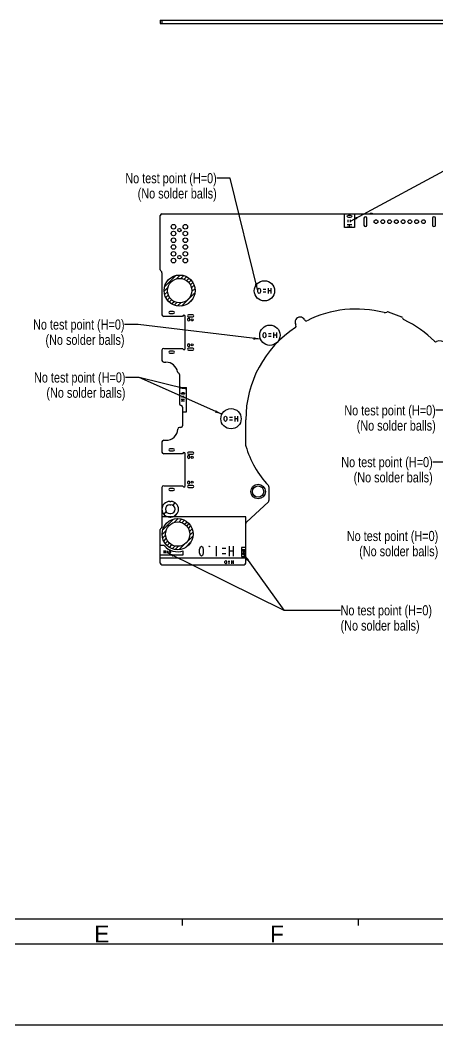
# Model space of a CAD drawing. Header units: millimetres. Extents: x 0 to 841, y 0 to 594.
# Drawn here: x 237.9 to 361.4, y 0 to 297 of the extents above; entities that cross this region are included whole.
import ezdxf

# ---------------------------------------------------------------- set-up
doc = ezdxf.new("R2010")
doc.units = ezdxf.units.MM
doc.header["$LTSCALE"] = 46.255
doc.layers.get('0').update_dxf_attribs({"linetype": 'CONTINUOUS'})
doc.layers.add('ASSEM_MEM', color=7, linetype='CONTINUOUS')
doc.layers.add('DETAIL', color=7, linetype='CONTINUOUS')
doc.styles.get("Standard").update_dxf_attribs({"font": 'txt', "width": 0.8})
doc.styles.add('TEXTSTYLE_2', font='txt')
doc.dimstyles.get("Standard").update_dxf_attribs({"dimtxt": 3, "dimasz": 2.1, "dimexe": 2, "dimexo": 1, "dimtad": 1, "dimzin": 0, "dimdsep": 46, "dimtxsty": 'STANDARD', "dimblk": '_FILLED', "dimblk1": '_FILLED', "dimblk2": '_FILLED', "dimcen": 0.09, "dimazin": 0, "dimtol": 1, "dimtp": 0.01, "dimtm": 0.01, "dimtfac": 1, "dimtofl": 0, "dimtmove": 0, "dimatfit": 3, "dimldrblk": '_FILLED', "dimfxl": 1, "dimtolj": 1, "dimtzin": 0, "dimarcsym": 0})

# ---------------------------------------------------------------- blocks, each defined once
blk = doc.blocks.new('_FILLED')
at = {"color": 0, "linetype": 'BYBLOCK'}
blk.add_solid([(0, 0), (-1, 0.17), (-1, -0.17)], dxfattribs=at)

msp = doc.modelspace()

# ---------------------------------------------------------------- linework, layer by layer
at = {"color": 4, "linetype": 'CONTINUOUS'}
for p, q in [((25.84, 31.38), (809.34, 31.38)), ((285.84, 31.38), (285.84, 29.38)), ((337.84, 31.38), (337.84, 29.38)), ((819.34, 23.88), (16.34, 23.88)), ((0, 0), (841, 0))]:
    msp.add_line(p, q, dxfattribs=at)
at = {"layer": 'ASSEM_MEM', "color": 7, "linetype": 'CONTINUOUS'}
for p, q in [((279.37, 297.01), (279.37, 296.01)), ((291.47, 297.01), (312.77, 297.01)), ((320.02, 297.01), (338.8, 297.01)), ((359.62, 297.01), (370.27, 297.01)), ((279.37, 296.01), (333.77, 296.01)), ((336.77, 296.01), (460.67, 296.01)), ((279.37, 223.2), (279.37, 239.23)), ((279.87, 239.73), (333.77, 239.73)), ((336.77, 239.73), (460.67, 239.73)), ((339.55, 238.43), (339.55, 236.43)), ((340.45, 236.43), (340.45, 238.43)), ((359.8, 238.43), (359.8, 236.43)), ((360.7, 236.43), (360.7, 238.43)), ((279.87, 222.33), (279.87, 209.92)), ((285.97, 209.42), (280.37, 209.42)), ((283.22, 210.85), (282.22, 210.85)), ((282.22, 210.25), (283.22, 210.25)), ((286.77, 199.98), (286.77, 209.42)), ((287.37, 208.52), (287.37, 208.42)), ((289.02, 209.92), (287.72, 209.92)), ((287.72, 209.32), (289.02, 209.32)), ((288.07, 208.42), (288.07, 208.52)), ((321.99, 208.49), (322.07, 208.35)), ((346.75, 210.75), (350.65, 209.33)), ((319.47, 206.85), (319.39, 206.99)), ((279.87, 199.48), (279.87, 196.4)), ((280.37, 199.98), (285.97, 199.98)), ((283.22, 199.15), (282.22, 199.15)), ((287.37, 200.97), (287.37, 200.87)), ((289.02, 200.07), (287.72, 200.07)), ((287.72, 199.47), (289.02, 199.47)), ((288.07, 200.87), (288.07, 200.97)), ((282.22, 198.55), (283.22, 198.55)), ((280.37, 195.9), (281.04, 195.9)), ((285.04, 192.25), (285.04, 188.42)), ((285.94, 181.23), (285.94, 177.1)), ((304.64, 171.21), (304.64, 178.9)), ((285.44, 176.6), (285.03, 176.6)), ((279.87, 172.3), (279.87, 169.32)), ((280.37, 172.8), (281.04, 172.8)), ((283.22, 170.25), (282.22, 170.25)), ((282.22, 169.65), (283.22, 169.65)), ((289.02, 169.32), (287.72, 169.32)), ((285.97, 168.82), (280.37, 168.82)), ((286.77, 159.38), (286.77, 168.82)), ((287.37, 167.92), (287.37, 167.82)), ((287.72, 168.72), (289.02, 168.72)), ((288.07, 167.82), (288.07, 167.92)), ((279.87, 158.88), (279.87, 150.21)), ((280.37, 159.38), (285.97, 159.38)), ((283.22, 158.55), (282.22, 158.55)), ((282.22, 157.95), (283.22, 157.95)), ((287.37, 160.37), (287.37, 160.27)), ((289.02, 159.47), (287.72, 159.47)), ((287.72, 158.87), (289.02, 158.87)), ((288.07, 160.27), (288.07, 160.37)), ((311.46, 159.08), (311.46, 155)), ((311.3, 154.63), (304.8, 148.6))]:
    msp.add_line(p, q, dxfattribs=at)
at = {"layer": 'ASSEM_MEM', "color": 4, "linetype": 'CONTINUOUS'}
for p, q in [((279.37, 297.01), (291.47, 297.01)), ((312.77, 297.01), (320.02, 297.01)), ((338.8, 297.01), (359.62, 297.01)), ((333.77, 296.01), (336.77, 296.01)), ((333.77, 235.73), (333.77, 239.73)), ((333.77, 239.73), (336.77, 239.73)), ((336.77, 239.73), (336.77, 235.73)), ((341.37, 239.93), (341.37, 239.73)), ((341.37, 239.93), (341.97, 239.93)), ((341.97, 239.93), (341.97, 239.73)), ((336.77, 235.73), (333.77, 235.73)), ((285.04, 188.42), (285.04, 183.59)), ((285.04, 188.42), (287.07, 188.42)), ((287.07, 181.23), (287.07, 188.42)), ((285.94, 182.6), (285.94, 181.23)), ((285.94, 181.23), (287.07, 181.23)), ((282.17, 154.72), (282.47, 154.72)), ((282.17, 153.72), (282.47, 153.72)), ((279.87, 150.21), (279.87, 147.27)), ((304.64, 150.21), (279.87, 150.21)), ((282.17, 151.12), (282.47, 151.12)), ((282.17, 150.12), (282.47, 150.12)), ((304.64, 136.5), (304.64, 150.21)), ((279.37, 136.5), (279.37, 146.4)), ((280.53, 141.69), (279.37, 141.69)), ((286.17, 138.99), (286.17, 140.14)), ((303.37, 141.16), (303.37, 138.46)), ((304.64, 141.16), (303.37, 141.16)), ((279.37, 138.99), (286.17, 138.99)), ((304.64, 138), (279.37, 138)), ((303.37, 138.46), (304.64, 138.46)), ((279.87, 136), (304.14, 136))]:
    msp.add_line(p, q, dxfattribs=at)
at = {"layer": 'ASSEM_MEM', "color": 9, "linetype": 'CONTINUOUS'}
msp.add_line((279.87, 297.01), (279.87, 296.01), dxfattribs=at)
at = {"layer": 'ASSEM_MEM', "color": 40, "linetype": 'CONTINUOUS'}
for p, q in [((334.58, 239.03), (334.7, 239.21)), ((334.7, 238.86), (334.58, 239.03)), ((334.7, 239.21), (334.81, 239.29)), ((334.81, 238.78), (334.7, 238.86)), ((334.81, 239.29), (335.04, 239.38)), ((335.04, 238.69), (334.81, 238.78)), ((334.93, 237.31), (334.93, 238)), ((335.04, 239.38), (335.5, 239.38)), ((335.5, 238.69), (335.04, 238.69)), ((335.5, 239.38), (335.73, 239.29)), ((335.73, 238.78), (335.5, 238.69)), ((335.62, 237.31), (335.62, 238)), ((335.73, 239.29), (335.85, 239.21)), ((335.85, 238.86), (335.73, 238.78)), ((335.85, 239.21), (335.96, 239.03)), ((335.96, 239.03), (335.85, 238.86)), ((334.58, 236.62), (335.96, 236.62)), ((334.58, 235.93), (335.96, 235.93)), ((335.27, 235.93), (335.27, 236.62)), ((308.16, 217.25), (308.26, 217.51)), ((308.16, 216.71), (308.16, 217.25)), ((308.26, 217.51), (308.36, 217.65)), ((308.36, 217.65), (308.56, 217.78)), ((308.56, 217.78), (308.76, 217.65)), ((308.76, 217.65), (308.86, 217.51)), ((308.86, 217.51), (308.96, 217.25)), ((308.96, 217.25), (308.96, 216.71)), ((310.56, 217.38), (309.76, 217.38)), ((311.36, 216.18), (311.36, 217.78)), ((312.16, 216.98), (311.36, 216.98)), ((312.16, 216.18), (312.16, 217.78)), ((308.26, 216.45), (308.16, 216.71)), ((308.36, 216.31), (308.26, 216.45)), ((308.56, 216.18), (308.36, 216.31)), ((308.76, 216.31), (308.56, 216.18)), ((308.86, 216.45), (308.76, 216.31)), ((308.96, 216.71), (308.86, 216.45)), ((310.56, 216.58), (309.76, 216.58)), ((309.77, 204.13), (309.87, 204.39)), ((309.77, 203.59), (309.77, 204.13)), ((309.87, 203.33), (309.77, 203.59)), ((309.87, 204.39), (309.97, 204.53)), ((309.97, 203.19), (309.87, 203.33)), ((309.97, 204.53), (310.17, 204.66)), ((310.17, 203.06), (309.97, 203.19)), ((310.17, 204.66), (310.37, 204.53)), ((310.37, 203.19), (310.17, 203.06)), ((310.37, 204.53), (310.47, 204.39)), ((310.47, 203.33), (310.37, 203.19)), ((310.47, 204.39), (310.57, 204.13)), ((310.57, 203.59), (310.47, 203.33)), ((310.57, 204.13), (310.57, 203.59)), ((312.17, 204.26), (311.37, 204.26)), ((312.17, 203.46), (311.37, 203.46)), ((312.97, 203.06), (312.97, 204.66)), ((313.77, 203.86), (312.97, 203.86)), ((313.77, 203.06), (313.77, 204.66)), ((285.57, 186.67), (285.65, 186.79)), ((285.65, 186.54), (285.57, 186.67)), ((285.57, 184.92), (286.57, 184.92)), ((285.57, 184.42), (286.57, 184.42)), ((285.65, 186.79), (285.74, 186.86)), ((285.74, 186.48), (285.65, 186.54)), ((285.74, 186.86), (285.9, 186.92)), ((285.9, 186.42), (285.74, 186.48)), ((285.82, 185.42), (285.82, 185.92)), ((285.9, 186.92), (286.24, 186.92)), ((286.24, 186.42), (285.9, 186.42)), ((286.07, 184.42), (286.07, 184.92)), ((286.24, 186.92), (286.4, 186.86)), ((286.4, 186.48), (286.24, 186.42)), ((286.32, 185.42), (286.32, 185.92)), ((286.4, 186.86), (286.49, 186.79)), ((286.49, 186.54), (286.4, 186.48)), ((286.49, 186.79), (286.57, 186.67)), ((286.57, 186.67), (286.49, 186.54)), ((298.27, 179.45), (298.37, 179.71)), ((298.27, 178.91), (298.27, 179.45)), ((298.37, 178.65), (298.27, 178.91)), ((298.37, 179.71), (298.47, 179.85)), ((298.47, 178.51), (298.37, 178.65)), ((298.47, 179.85), (298.67, 179.98)), ((298.67, 178.38), (298.47, 178.51)), ((298.67, 179.98), (298.87, 179.85)), ((298.87, 178.51), (298.67, 178.38)), ((298.87, 179.85), (298.97, 179.71)), ((298.97, 178.65), (298.87, 178.51)), ((298.97, 179.71), (299.07, 179.45)), ((299.07, 178.91), (298.97, 178.65)), ((299.07, 179.45), (299.07, 178.91)), ((300.67, 179.58), (299.87, 179.58)), ((300.67, 178.78), (299.87, 178.78)), ((301.47, 178.38), (301.47, 179.98)), ((302.27, 179.18), (301.47, 179.18)), ((302.27, 178.38), (302.27, 179.98)), ((280.38, 140.2), (280.38, 139.4)), ((280.38, 139.8), (280.78, 139.8)), ((280.78, 140.2), (280.78, 139.4)), ((281.18, 140), (281.58, 140)), ((281.18, 139.6), (281.58, 139.6)), ((281.98, 139.93), (282.03, 140.06)), ((281.98, 139.66), (281.98, 139.93)), ((282.03, 139.53), (281.98, 139.66)), ((282.03, 140.06), (282.08, 140.13)), ((282.08, 140.13), (282.18, 140.2)), ((282.18, 140.2), (282.28, 140.13)), ((282.28, 140.13), (282.33, 140.06)), ((282.33, 140.06), (282.38, 139.93)), ((282.38, 139.66), (282.33, 139.53)), ((282.38, 139.93), (282.38, 139.66)), ((290.97, 140.53), (291.11, 141.03)), ((290.97, 139.53), (290.97, 140.53)), ((291.11, 141.03), (291.25, 141.28)), ((291.25, 141.28), (291.53, 141.53)), ((291.53, 141.53), (291.8, 141.28)), ((291.8, 141.28), (291.94, 141.03)), ((291.94, 141.03), (292.08, 140.53)), ((292.08, 140.53), (292.08, 139.53)), ((293.89, 141.28), (293.75, 141.53)), ((293.75, 141.53), (293.89, 141.53)), ((293.89, 141.53), (293.89, 141.28)), ((295.97, 138.53), (295.97, 141.53)), ((298.75, 140.78), (297.64, 140.78)), ((299.86, 138.53), (299.86, 141.53)), ((300.97, 140.03), (299.86, 140.03)), ((300.97, 138.53), (300.97, 141.53)), ((303.68, 140.56), (304.34, 140.56)), ((303.68, 140.26), (304.34, 140.26)), ((303.85, 139.96), (303.85, 139.66)), ((304.01, 140.56), (304.01, 140.26)), ((304.18, 139.96), (304.18, 139.66)), ((282.08, 139.46), (282.03, 139.53)), ((282.18, 139.4), (282.08, 139.46)), ((282.28, 139.46), (282.18, 139.4)), ((282.33, 139.53), (282.28, 139.46)), ((291.11, 139.03), (290.97, 139.53)), ((291.25, 138.78), (291.11, 139.03)), ((291.53, 138.53), (291.25, 138.78)), ((291.8, 138.78), (291.53, 138.53)), ((291.94, 139.03), (291.8, 138.78)), ((292.08, 139.53), (291.94, 139.03)), ((298.75, 139.28), (297.64, 139.28)), ((298.47, 136.93), (298.53, 137.09)), ((298.47, 136.59), (298.47, 136.93)), ((298.53, 137.09), (298.6, 137.18)), ((298.6, 137.18), (298.72, 137.26)), ((298.72, 137.26), (298.85, 137.18)), ((298.85, 137.18), (298.91, 137.09)), ((298.91, 137.09), (298.97, 136.93)), ((298.97, 136.93), (298.97, 136.59)), ((299.97, 137.01), (299.47, 137.01)), ((300.47, 136.26), (300.47, 137.26)), ((300.97, 136.76), (300.47, 136.76)), ((300.97, 136.26), (300.97, 137.26)), ((303.74, 139.28), (303.68, 139.21)), ((303.68, 139.21), (303.74, 139.13)), ((303.79, 139.32), (303.74, 139.28)), ((303.74, 139.13), (303.79, 139.1)), ((303.9, 139.36), (303.79, 139.32)), ((303.79, 139.1), (303.9, 139.06)), ((304.12, 139.36), (303.9, 139.36)), ((303.9, 139.06), (304.12, 139.06)), ((304.23, 139.32), (304.12, 139.36)), ((304.12, 139.06), (304.23, 139.1)), ((304.29, 139.28), (304.23, 139.32)), ((304.23, 139.1), (304.29, 139.13)), ((304.34, 139.21), (304.29, 139.28)), ((304.29, 139.13), (304.34, 139.21)), ((298.53, 136.43), (298.47, 136.59)), ((298.6, 136.34), (298.53, 136.43)), ((298.72, 136.26), (298.6, 136.34)), ((298.85, 136.34), (298.72, 136.26)), ((298.91, 136.43), (298.85, 136.34)), ((298.97, 136.59), (298.91, 136.43)), ((299.97, 136.51), (299.47, 136.51))]:
    msp.add_line(p, q, dxfattribs=at)
at = {"layer": 'ASSEM_MEM', "color": 2, "linetype": 'CONTINUOUS'}
for p, q in [((341.53, 239.73), (341.73, 239.93)), ((280.64, 218.21), (283.94, 221.51)), ((284.15, 220.53), (285.27, 221.66)), ((285.45, 220.64), (286.3, 221.5)), ((286.4, 220.41), (287.16, 221.17)), ((287.18, 219.99), (287.89, 220.71)), ((287.8, 219.43), (288.51, 220.14)), ((280.49, 216.88), (281.62, 218)), ((288.28, 218.72), (289.02, 219.46)), ((288.6, 217.85), (289.41, 218.65)), ((288.68, 216.74), (289.64, 217.71)), ((280.65, 215.85), (281.51, 216.7)), ((280.98, 214.99), (281.74, 215.75)), ((281.44, 214.26), (282.16, 214.97)), ((282.01, 213.64), (282.72, 214.35)), ((282.69, 213.13), (283.43, 213.87)), ((285.62, 212.49), (289.66, 216.53)), ((287.4, 213.08), (289.07, 214.75)), ((283.5, 212.74), (284.3, 213.55)), ((284.44, 212.5), (285.41, 213.47)), ((309.58, 158.66), (309.94, 159.02)), ((306.91, 155.99), (307.27, 156.35)), ((280.43, 150.91), (281.14, 151.63)), ((283.08, 153.57), (283.81, 154.29)), ((283.4, 150.32), (284.57, 151.49)), ((280.05, 146.27), (283.28, 149.5)), ((283.49, 148.52), (284.63, 149.66)), ((284.81, 148.65), (285.67, 149.51)), ((285.78, 148.42), (286.53, 149.18)), ((286.55, 148.01), (287.27, 148.73)), ((279.89, 144.92), (281.03, 146.06)), ((287.18, 147.45), (287.89, 148.16)), ((287.67, 146.75), (288.4, 147.48)), ((287.99, 145.88), (288.79, 146.68)), ((288.08, 144.78), (289.04, 145.74)), ((280.04, 143.88), (280.9, 144.74)), ((280.37, 143.02), (281.13, 143.77)), ((280.82, 142.28), (281.54, 143)), ((286.71, 141.03), (288.52, 142.84)), ((287.3, 142.81), (289.06, 144.57)), ((281.39, 141.66), (282.1, 142.37)), ((282.07, 141.15), (282.8, 141.88)), ((282.87, 140.76), (283.67, 141.55)), ((283.81, 140.51), (284.77, 141.47)), ((284.98, 140.49), (286.74, 142.25))]:
    msp.add_line(p, q, dxfattribs=at)
at = {"layer": 'ASSEM_MEM', "color": 7, "linetype": 'CONTINUOUS'}
for centre, radius in [((343.12, 237.43), 0.55), ((345.12, 237.43), 0.55), ((347.12, 237.43), 0.55), ((349.12, 237.43), 0.55), ((351.12, 237.43), 0.55), ((353.12, 237.43), 0.55), ((355.12, 237.43), 0.55), ((357.12, 237.43), 0.55), ((283.27, 235.93), 0.675), ((285.02, 234.93), 0.5), ((286.77, 235.93), 0.675), ((283.27, 233.93), 0.675), ((283.27, 231.93), 0.675), ((286.77, 233.93), 0.675), ((286.77, 231.93), 0.675), ((283.27, 229.93), 0.675), ((286.77, 229.93), 0.675), ((283.27, 227.93), 0.675), ((283.27, 225.93), 0.675), ((285.02, 226.93), 0.5), ((286.77, 227.93), 0.675), ((286.77, 225.93), 0.675), ((288.82, 208.37), 0.3), ((288.82, 201.02), 0.3), ((288.82, 167.77), 0.3), ((288.82, 160.42), 0.3)]:
    msp.add_circle(centre, radius, dxfattribs=at)
at = {"layer": 'ASSEM_MEM', "color": 4, "linetype": 'CONTINUOUS'}
for centre, radius in [((285.09, 217.06), 4.6), ((285.09, 217.06), 3.6), ((310.16, 216.98), 3), ((311.77, 203.86), 3), ((300.27, 179.18), 3), ((308.27, 157.66), 2.15), ((308.27, 157.66), 1.65), ((284.49, 145.06), 4.6), ((284.49, 145.06), 3.6)]:
    msp.add_circle(centre, radius, dxfattribs=at)
at = {"layer": 'ASSEM_MEM', "color": 7, "linetype": 'CONTINUOUS'}
for centre, radius, start, end in [((279.87, 239.23), 0.5, 90, 180), ((340, 238.43), 0.45, 0, 180), ((360.25, 238.43), 0.45, 0, 180), ((340, 236.43), 0.45, 180, 360), ((360.25, 236.43), 0.45, 180, 360), ((279.87, 223.2), 0.5, 180, 240), ((279.37, 222.33), 0.5, 0, 60), ((337.34, 178.9), 32.7, 75.5439, 116.5464), ((280.37, 209.92), 0.5, 180, 270), ((282.22, 210.55), 0.3, 90, 270), ((283.22, 210.55), 0.3, 270, 90), ((286.37, 209.42), 0.4, 0, 180), ((287.72, 208.52), 0.35, 0, 180), ((287.72, 208.42), 0.35, 180, 360), ((287.72, 209.62), 0.3, 90, 270), ((289.02, 209.62), 0.3, 270, 90), ((320.69, 207.74), 1.5, 30, 210), ((322.5, 208.6), 0.5, 210, 296.5464), ((345.75, 211.53), 1, 255.5439, 303.4936), ((346.58, 210.28), 0.5, 70, 123.4936), ((350.48, 208.86), 0.5, 16.2562, 70), ((351.92, 209.28), 1, 196.2562, 244.3641), ((337.34, 178.9), 32.7, 45.0976, 64.3641), ((337.34, 178.9), 32.7, 123.4536, 180), ((319.04, 206.6), 0.5, 303.4536, 30), ((360.78, 202.42), 0.5, 225.0976, 295.9004), ((361.98, 199.94), 2.25, 325.0996, 115.9004), ((280.37, 199.48), 0.5, 90, 180), ((282.22, 198.85), 0.3, 90, 270), ((283.22, 198.85), 0.3, 270, 90), ((286.37, 199.98), 0.4, 180, 360), ((287.72, 200.97), 0.35, 0, 180), ((287.72, 200.87), 0.35, 180, 360), ((287.72, 199.77), 0.3, 90, 270), ((289.02, 199.77), 0.3, 270, 90), ((280.37, 196.4), 0.5, 180, 270), ((281.04, 192.4), 3.5, 10.1738, 90), ((284.96, 193.16), 0.5, 196.8549, 245.352), ((284.54, 192.25), 0.5, 0, 65.1654), ((281.04, 176.3), 3.5, 270, 357.0521), ((285.03, 176.1), 0.5, 90, 177.7076), ((285.44, 177.1), 0.5, 270, 360), ((280.37, 172.3), 0.5, 90, 180), ((280.37, 169.32), 0.5, 180, 270), ((282.22, 169.95), 0.3, 90, 270), ((283.22, 169.95), 0.3, 270, 90), ((287.72, 169.02), 0.3, 90, 270), ((289.02, 169.02), 0.3, 270, 90), ((305.14, 171.21), 0.5, 180, 196.2747), ((332.21, 179.11), 28.7, 196.2747, 223.3028), ((286.37, 168.82), 0.4, 0, 180), ((287.72, 167.92), 0.35, 0, 180), ((287.72, 167.82), 0.35, 180, 360), ((287.72, 160.37), 0.35, 0, 180), ((280.37, 158.88), 0.5, 90, 180), ((282.22, 158.25), 0.3, 90, 270), ((283.22, 158.25), 0.3, 270, 90), ((286.37, 159.38), 0.4, 180, 360), ((287.72, 160.27), 0.35, 180, 360), ((287.72, 159.17), 0.3, 90, 270), ((289.02, 159.17), 0.3, 270, 90), ((310.96, 159.08), 0.5, 0, 43.3028), ((310.96, 155), 0.5, 312.87, 360), ((305.14, 148.23), 0.5, 132.87, 180)]:
    msp.add_arc(centre, radius, start, end, dxfattribs=at)
at = {"layer": 'ASSEM_MEM', "color": 4, "linetype": 'CONTINUOUS'}
for centre, radius, start, end in [((285.54, 183.59), 0.5, 180, 264.2608), ((285.44, 182.6), 0.5, 0, 84.2608), ((282.17, 152.42), 2.3, 90, 270), ((282.47, 152.42), 2.3, 270, 90), ((282.17, 152.42), 1.3, 90, 270), ((282.47, 152.42), 1.3, 270, 90), ((279.87, 146.4), 0.5, 120, 180), ((279.37, 147.27), 0.5, 300, 360), ((284.49, 145.06), 5.2, 220.4, 288.8491), ((279.87, 136.5), 0.5, 180, 270), ((304.14, 136.5), 0.5, 270, 360)]:
    msp.add_arc(centre, radius, start, end, dxfattribs=at)

# ---------------------------------------------------------------- texts
at = {"color": 2, "linetype": 'CONTINUOUS', "char_height": 5, "width": 5, "attachment_point": 1, "line_spacing_factor": 0.9, "style": 'TEXTSTYLE_2'}
for s, insert in [('E', (259.84, 29.38)), ('F', (311.84, 29.38))]:
    msp.add_mtext(s, dxfattribs=dict(at, insert=insert))
at = {"layer": 'DETAIL', "color": 2, "linetype": 'CONTINUOUS', "char_height": 3, "width": 45.6, "line_spacing_factor": 0.9}
for insert, attachment_point in [((296.05, 251.78), 3), ((269.08, 192.88), 3), ((360.77, 183.16), 3), ((332.64, 124.05), 1)]:
    msp.add_mtext('No test point (H=0)\\P(No solder balls)', dxfattribs=dict(at, insert=insert, attachment_point=attachment_point))
at = {"layer": 'DETAIL', "color": 7, "linetype": 'CONTINUOUS', "true_color": 0xe62e2e, "char_height": 3, "width": 45.6, "attachment_point": 3, "line_spacing_factor": 0.9}
for insert in [(268.8, 208.52), (359.87, 167.86), (361.51, 146.02)]:
    msp.add_mtext('No test point (H=0)\\P(No solder balls)', dxfattribs=dict(at, insert=insert))

# ---------------------------------------------------------------- leaders
at = {"layer": 'DETAIL', "color": 2, "linetype": 'CONTINUOUS'}
for points in [[(335.62, 237.55), (366.98, 254.53), (396.26, 254.53)], [(308.16, 216.99), (300.05, 250.28), (296.05, 250.28)], [(372.95, 198.97), (364.77, 181.66), (360.77, 181.66)], [(287.07, 187.92), (273.08, 191.38), (269.08, 191.38)], [(297.58, 180.51), (273.08, 191.38), (269.08, 191.38)], [(281.38, 139.6), (315.83, 122.55), (332.64, 122.55)], [(304.06, 139.06), (315.83, 122.55), (332.64, 122.55)]]:
    msp.add_leader(points, dimstyle='STANDARD', override={"dimtad": 0}, dxfattribs=at)
at = {"layer": 'DETAIL', "color": 7, "linetype": 'CONTINUOUS', "true_color": 0xe62e2e}
for points in [[(309.01, 202.68), (272.8, 207.02), (268.8, 207.02)], [(370.52, 178.23), (363.87, 166.36), (359.87, 166.36)]]:
    msp.add_leader(points, dimstyle='STANDARD', override={"dimtad": 0}, dxfattribs=at)

doc.saveas('drawing.dxf')
